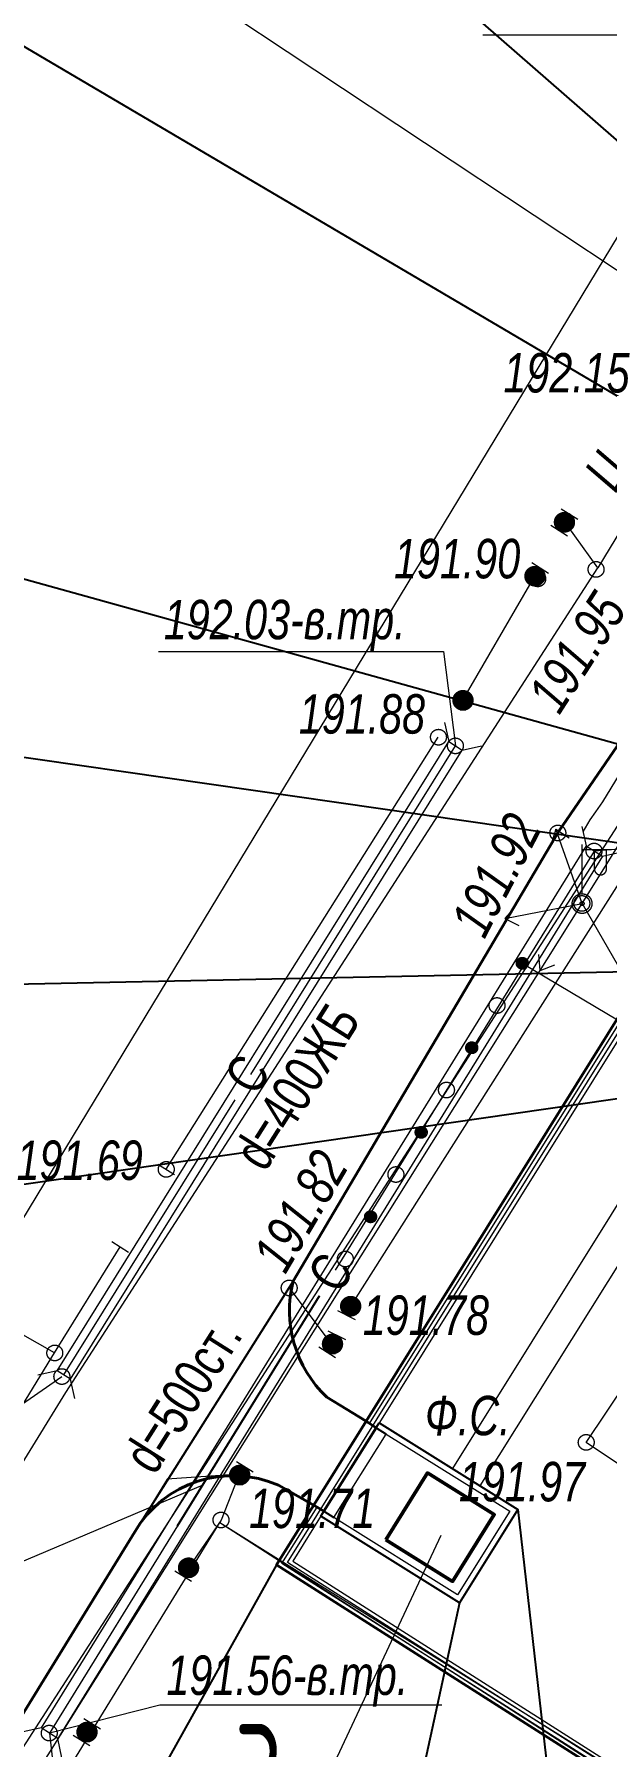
# Model space of a CAD drawing. Header units: millimetres. Extents: x -38151500 to -27467627, y -20617104 to -20349562.
# Drawn here: x -36502949 to -36488416, y -20505597 to -20462126 of the extents above; entities that cross this region are included whole.
import ezdxf
from ezdxf.xclip import XClip

# ---------------------------------------------------------------- set-up
doc = ezdxf.new("R2010")
doc.units = ezdxf.units.MM
doc.header["$MEASUREMENT"] = 0
doc.header["$XCLIPFRAME"] = 0
doc.layers.add('!!! ПОДОСНОВА', color=7, linetype='Continuous')
for name, color, linetype, lineweight in [('Новый_0-Жирная_Ном._пера__7', 7, 'Continuous', 25), ('Новый_0-Тонкая_Ном._пера__7', 7, 'Continuous', 25), ('Новый_0_Ном._пера__7', 7, 'Continuous', 25), ('Новый_ГП_БК_15.30_Ном._пера__206', 206, 'Continuous', 25), ('Новый_ГП_Верт_отметки_Ном._пера__7', 7, 'Continuous', 25), ('Новый_ГП_Граница участка_Ном._пера__1', 1, 'Continuous', 40), ('Новый_ГП_Здание сооружение_Ном._пера__22', 22, 'Continuous', 50), ('Новый_ГП_Ограждение_Ном._пера__152', 152, 'Continuous', 18), ('Новый_ГП_Текст_Ном._пера__250', 7, 'Continuous', 20), ('Чертеж_1_Новофедоровское_снт 28_07$0$tp_Дороги_Ном._пера__253', 252, 'Continuous', 18), ('Чертеж_1_Новофедоровское_снт 28_07$0$tp_отметки_новые_Ном._пера__253', 252, 'Continuous', 18), ('Чертеж_1_Новофедоровское_снт 28_07$0$tp_растительность_Ном._пера__253', 252, 'Continuous', 18), ('Чертеж_1_Новофедоровское_снт 28_07$0$tp_трубы под дорогой_Ном._пера__253', 252, 'Continuous', 18), ('Чертеж_1_Новофедоровское_снт 28_07$0$U_ТЕКСТ_БЕЛЫЙ_Ном._пера__253', 252, 'Continuous', 18), ('Чертеж_1_Новый_ГП_Топография_Ном._пера__253', 252, 'Continuous', 18), ('Чертеж_1_Новый_Новофедоровское_снт 28_07$0$tp_Дороги_Ном._пера__253', 252, 'Continuous', 18), ('Чертеж_1_Новый_Новофедоровское_снт 28_07$0$tp_Здания_Ном._пера__253', 252, 'Continuous', 18), ('Чертеж_1_Новый_Новофедоровское_снт 28_07$0$tp_канавы_Ном._пера__253', 252, 'Continuous', 18), ('Чертеж_1_Новый_Новофедоровское_снт 28_07$0$tp_Контур растит_Ном._пера__253', 252, 'Continuous', 18), ('Чертеж_1_Новый_Новофедоровское_снт 28_07$0$tp_ЛЭП нн_Ном._пера__253', 252, 'Continuous', 18), ('Чертеж_1_Новый_Новофедоровское_снт 28_07$0$tp_ЛЭП нн_Ном._пера__7', 7, 'Continuous', 18), ('Чертеж_1_Новый_Новофедоровское_снт 28_07$0$tp_Ограждения ДЕР_Ном._пера__253', 252, 'Continuous', 18), ('Чертеж_1_Новый_Новофедоровское_снт 28_07$0$tp_Ограждения мет_Ном._пера__253', 252, 'Continuous', 18), ('Чертеж_1_Новый_Новофедоровское_снт 28_07$0$tp_Ограждения рабица_Ном._пера__253', 252, 'Continuous', 18), ('Чертеж_1_Новый_Новофедоровское_снт 28_07$0$tp_Ограждения_Ном._пера__253', 252, 'Continuous', 18), ('Чертеж_1_Новый_Новофедоровское_снт 28_07$0$tp_Ограждения_Ном._пера__7', 7, 'Continuous', 18), ('Чертеж_1_Новый_Новофедоровское_снт 28_07$0$tp_отметки_новые_Ном._пера__253', 252, 'Continuous', 18), ('Чертеж_1_Новый_Новофедоровское_снт 28_07$0$tp_отметки_новые_Ном._пера__7', 7, 'Continuous', 18), ('Чертеж_1_Новый_Новофедоровское_снт 28_07$0$tp_растительность полоса кустов_Ном._пера__253', 252, 'Continuous', 18), ('Чертеж_1_Новый_Новофедоровское_снт 28_07$0$tp_трубы под дорогой_Ном._пера__253', 252, 'Continuous', 18), ('Чертеж_1_Новый_Новофедоровское_снт 28_07$0$U_Водосток_Ном._пера__253', 252, 'Continuous', 18), ('Чертеж_1_Новый_Новофедоровское_снт 28_07$0$U_Газопровод_Ном._пера__253', 252, 'Continuous', 18)]:
    doc.layers.add(name, color=color, linetype=linetype, lineweight=lineweight)
doc.layers.add('Новый_ГП_Дороги_проезды_Ном._пера__251', color=7, linetype='Continuous', lineweight=40, true_color=0x656565)
doc.layers.add('Новый_ГП_Тротуар_Дорожки_Ном._пера__24', color=7, linetype='Continuous', lineweight=20, true_color=0x4f1400)
doc.styles.add('РЎР“Р•РќР•Р\xa0РР\xa0_РЎРўРР›Р¬_1', font='arial.ttf', dxfattribs={"width": 0.75})
doc.styles.add('РЎР“Р•РќР•Р\xa0РР\xa0_РЎРўРР›Р¬_3', font='arial.ttf', dxfattribs={"width": 0.749999})
doc.styles.add('РЎР“Р•РќР•Р\xa0РР\xa0_РЎРўРР›Р¬_6', font='', dxfattribs={"width": 0.8})
doc.styles.get('РЎР“Р•РќР•Р\xa0РР\xa0_РЎРўРР›Р¬_6').set_extended_font_data('GOST_type_A')

# ---------------------------------------------------------------- blocks, each defined once
blk = doc.blocks.new('Чертеж_2_1', base_point=(1613432, 0))
at = {"layer": 'Чертеж_1_Новый_ГП_Топография_Ном._пера__253', "color": 252, "lineweight": 18, "flags": 128}
for points in [[(-36508768, -20517064), (-36508728, -20517000), (-36498241, -20499900), (-36472071, -20516708), (-36460510, -20500671), (-36450594, -20487867), (-36452348, -20480650), (-36454353, -20473503), (-36459846, -20475465), (-36462701, -20474628), (-36476972, -20465849), (-36467023, -20449640), (-36474632, -20444942), (-36515663, -20512686)], [(-36477798, -20466500), (-36458398, -20478480), (-36455928, -20474480), (-36451488, -20486530), (-36461218, -20500140), (-36460358, -20500700), (-36471718, -20516190), (-36472048, -20516730), (-36472318, -20516560), (-36496798, -20500980), (-36486118, -20483870), (-36487828, -20482750)]]:
    blk.add_lwpolyline(points, close=True, dxfattribs=at)
at = {"layer": 'Чертеж_1_Новый_Новофедоровское_снт 28_07$0$tp_Дороги_Ном._пера__253', "color": 252, "lineweight": 18, "flags": 128}
for points in [[(-36479398, -20468926), (-36480266, -20469057), (-36480895, -20469610), (-36489659, -20482398), (-36496476, -20493946), (-36495544, -20495191)], [(-36486240, -20471714), (-36488647, -20475671)], [(-36514777, -20517359), (-36514009, -20515878), (-36502150, -20496600), (-36488647, -20475671), (-36489419, -20474585)], [(-36497983, -20498698), (-36499576, -20498807), (-36510249, -20516154), (-36512014, -20518777)]]:
    blk.add_lwpolyline(points, dxfattribs=at)
at = {"layer": 'Чертеж_1_Новый_Новофедоровское_снт 28_07$0$tp_Здания_Ном._пера__253', "color": 252, "lineweight": 18, "flags": 128}
blk.add_lwpolyline([(-36484025, -20501169), (-36488942, -20497871), (-36484694, -20491538), (-36479777, -20494836)], close=True, dxfattribs=at)
at = {"layer": 'Чертеж_1_Новый_Новофедоровское_снт 28_07$0$tp_канавы_Ном._пера__253', "color": 252, "lineweight": 18, "flags": 128}
for points in [[(-36482044, -20472118), (-36482347, -20472372), (-36482417, -20472451), (-36482471, -20472544), (-36482573, -20472736), (-36483844, -20474608), (-36485124, -20476475), (-36486402, -20478344), (-36487666, -20480224), (-36488101, -20480913), (-36488522, -20481614), (-36488706, -20481864), (-36488848, -20482070), (-36489024, -20482368)], [(-36502564, -20505250), (-36502491, -20505865), (-36502496, -20505955), (-36502527, -20506037), (-36502580, -20506115), (-36502645, -20506190), (-36502792, -20506336), (-36502860, -20506412), (-36502915, -20506491), (-36503329, -20507228), (-36504006, -20508392), (-36504703, -20509548), (-36506129, -20511843), (-36507555, -20514136), (-36508252, -20515288), (-36508929, -20516447), (-36508942, -20516484), (-36508944, -20516524), (-36508920, -20516603), (-36508864, -20516683), (-36508791, -20516741), (-36506930, -20517727)]]:
    blk.add_lwpolyline(points, dxfattribs=at)
at = {"layer": 'Чертеж_1_Новый_Новофедоровское_снт 28_07$0$tp_Контур растит_Ном._пера__253', "color": 252, "lineweight": 18, "flags": 128}
blk.add_lwpolyline([(-36490560, -20485708), (-36484429, -20489355), (-36483211, -20490273), (-36483213, -20491197), (-36483626, -20492255)], dxfattribs=at)
at = {"layer": 'Чертеж_1_Новый_Новофедоровское_снт 28_07$0$tp_ЛЭП нн_Ном._пера__253', "color": 252, "lineweight": 18, "flags": 128}
for points in [[(-36510768, -20518699), (-36509656, -20517036), (-36489043, -20484194), (-36464006, -20444066), (-36462797, -20442473)], [(-36491007, -20484571), (-36489043, -20484194), (-36489705, -20482307)], [(-36489705, -20482307), (-36489827, -20482688)], [(-36489705, -20482307), (-36489372, -20482528)], [(-36489043, -20484194), (-36484754, -20491627)], [(-36491007, -20484571), (-36490739, -20484274)], [(-36491007, -20484571), (-36490648, -20484748)], [(-36490106, -20485888), (-36490141, -20485490)], [(-36490106, -20485888), (-36489732, -20485746)]]:
    blk.add_lwpolyline(points, dxfattribs=at)
at = {"layer": 'Чертеж_1_Новый_Новофедоровское_снт 28_07$0$tp_ЛЭП нн_Ном._пера__7', "color": 7, "lineweight": 18}
for p, q in [((-36489043, -20483944), (-36489043, -20482694)), ((-36489043, -20482819), (-36488293, -20482819)), ((-36488731, -20483310), (-36488731, -20482819)), ((-36488421, -20483310), (-36488421, -20482819))]:
    blk.add_line(p, q, dxfattribs=at)
for radius in [250, 50]:
    blk.add_circle((-36489043, -20484194), radius, dxfattribs=at)
blk.add_arc((-36488576, -20483310), 155, 180, 0, dxfattribs=at)
at = {"layer": 'Чертеж_1_Новый_Новофедоровское_снт 28_07$0$tp_Ограждения ДЕР_Ном._пера__253', "color": 252, "lineweight": 18, "flags": 128}
for points in [[(-36492066, -20479032), (-36490365, -20476099)], [(-36499601, -20490939), (-36492693, -20479973)], [(-36511329, -20510128), (-36502433, -20495599), (-36500765, -20492908)], [(-36497776, -20498742), (-36498203, -20499845), (-36499033, -20501054)]]:
    blk.add_lwpolyline(points, dxfattribs=at)
at = {"layer": 'Чертеж_1_Новый_Новофедоровское_снт 28_07$0$tp_Ограждения мет_Ном._пера__253', "color": 252, "lineweight": 18, "flags": 128}
blk.add_lwpolyline([(-36502433, -20495599), (-36504720, -20494306)], dxfattribs=at)
at = {"layer": 'Чертеж_1_Новый_Новофедоровское_снт 28_07$0$tp_Ограждения рабица_Ном._пера__253', "color": 252, "lineweight": 18, "flags": 128}
for points in [[(-36481452, -20473175), (-36494783, -20494203)], [(-36498241, -20499900), (-36488578, -20505945), (-36483510, -20509117), (-36480370, -20511753), (-36479365, -20511091)]]:
    blk.add_lwpolyline(points, dxfattribs=at)
at = {"layer": 'Чертеж_1_Новый_Новофедоровское_снт 28_07$0$tp_Ограждения_Ном._пера__253', "color": 252, "lineweight": 18, "flags": 128}
for points in [[(-36489570, -20474169), (-36489147, -20474435)], [(-36489839, -20474589), (-36489416, -20474855)], [(-36490319, -20475538), (-36489896, -20475804)], [(-36499812, -20490806), (-36499389, -20491072)], [(-36500976, -20492775), (-36500553, -20493041)], [(-36495253, -20494523), (-36494806, -20494747)], [(-36495493, -20495037), (-36495046, -20495261)], [(-36495727, -20495448), (-36495304, -20495714)], [(-36497814, -20498355), (-36497391, -20498621)], [(-36499382, -20501129), (-36498958, -20501395)], [(-36501690, -20504879), (-36501267, -20505145)], [(-36501959, -20505299), (-36501536, -20505565)]]:
    blk.add_lwpolyline(points, dxfattribs=at)
at = {"layer": 'Чертеж_1_Новый_Новофедоровское_снт 28_07$0$tp_Ограждения_Ном._пера__7', "color": 7, "lineweight": 18}
for p, q in [((-36489739, -20474512), (-36489240, -20474512)), ((-36489738, -20474542), (-36489243, -20474542)), ((-36489737, -20474482), (-36489243, -20474482)), ((-36489733, -20474572), (-36489247, -20474572)), ((-36489732, -20474452), (-36489249, -20474452)), ((-36489723, -20474602), (-36489256, -20474602)), ((-36489721, -20474422), (-36489258, -20474422)), ((-36489709, -20474632), (-36489271, -20474632)), ((-36489707, -20474392), (-36489272, -20474392)), ((-36489691, -20474662), (-36489290, -20474662)), ((-36489688, -20474362), (-36489293, -20474362)), ((-36489661, -20474332), (-36489320, -20474332)), ((-36489622, -20474302), (-36489359, -20474302)), ((-36489551, -20474272), (-36489431, -20474272)), ((-36489665, -20474692), (-36489316, -20474692)), ((-36489628, -20474722), (-36489353, -20474722)), ((-36489564, -20474752), (-36489414, -20474752)), ((-36490488, -20475881), (-36489989, -20475881)), ((-36490487, -20475911), (-36489992, -20475911)), ((-36490486, -20475851), (-36489992, -20475851)), ((-36490482, -20475941), (-36489996, -20475941)), ((-36490481, -20475821), (-36489998, -20475821)), ((-36490472, -20475971), (-36490005, -20475971)), ((-36490470, -20475791), (-36490007, -20475791)), ((-36490456, -20475761), (-36490021, -20475761)), ((-36490437, -20475731), (-36490042, -20475731)), ((-36490410, -20475701), (-36490069, -20475701)), ((-36490371, -20475671), (-36490108, -20475671)), ((-36490300, -20475641), (-36490180, -20475641)), ((-36490458, -20476001), (-36490020, -20476001)), ((-36490440, -20476031), (-36490039, -20476031)), ((-36490414, -20476061), (-36490065, -20476061)), ((-36490377, -20476091), (-36490102, -20476091)), ((-36490313, -20476121), (-36490163, -20476121)), ((-36492313, -20479002), (-36491819, -20479002)), ((-36492308, -20478972), (-36491825, -20478972)), ((-36492297, -20478942), (-36491834, -20478942)), ((-36492283, -20478912), (-36491848, -20478912)), ((-36492264, -20478882), (-36491869, -20478882)), ((-36492237, -20478852), (-36491896, -20478852)), ((-36492198, -20478822), (-36491935, -20478822)), ((-36492127, -20478792), (-36492007, -20478792)), ((-36492315, -20479032), (-36491816, -20479032)), ((-36492314, -20479062), (-36491819, -20479062)), ((-36492309, -20479092), (-36491823, -20479092)), ((-36492299, -20479122), (-36491832, -20479122)), ((-36492285, -20479152), (-36491847, -20479152)), ((-36492267, -20479182), (-36491866, -20479182)), ((-36492241, -20479212), (-36491892, -20479212)), ((-36492204, -20479242), (-36491929, -20479242)), ((-36492140, -20479272), (-36491990, -20479272)), ((-36495088, -20494232), (-36494747, -20494232)), ((-36495049, -20494202), (-36494786, -20494202)), ((-36494978, -20494172), (-36494858, -20494172)), ((-36495166, -20494412), (-36494667, -20494412)), ((-36495165, -20494442), (-36494670, -20494442)), ((-36495164, -20494382), (-36494670, -20494382)), ((-36495160, -20494472), (-36494674, -20494472)), ((-36495159, -20494352), (-36494676, -20494352)), ((-36495150, -20494502), (-36494683, -20494502)), ((-36495148, -20494322), (-36494685, -20494322)), ((-36495136, -20494532), (-36494698, -20494532)), ((-36495134, -20494292), (-36494699, -20494292)), ((-36495118, -20494562), (-36494717, -20494562)), ((-36495115, -20494262), (-36494720, -20494262)), ((-36495092, -20494592), (-36494743, -20494592)), ((-36495055, -20494622), (-36494780, -20494622)), ((-36494991, -20494652), (-36494841, -20494652)), ((-36495627, -20495371), (-36495128, -20495371)), ((-36495626, -20495401), (-36495131, -20495401)), ((-36495625, -20495341), (-36495131, -20495341)), ((-36495621, -20495431), (-36495135, -20495431)), ((-36495620, -20495311), (-36495137, -20495311)), ((-36495611, -20495461), (-36495144, -20495461)), ((-36495609, -20495281), (-36495146, -20495281)), ((-36495597, -20495491), (-36495159, -20495491)), ((-36495595, -20495251), (-36495160, -20495251)), ((-36495579, -20495521), (-36495178, -20495521)), ((-36495576, -20495221), (-36495181, -20495221)), ((-36495549, -20495191), (-36495208, -20495191)), ((-36495510, -20495161), (-36495247, -20495161)), ((-36495439, -20495131), (-36495319, -20495131)), ((-36495553, -20495551), (-36495204, -20495551)), ((-36495516, -20495581), (-36495241, -20495581)), ((-36495452, -20495611), (-36495302, -20495611)), ((-36497951, -20498578), (-36497516, -20498578)), ((-36497932, -20498548), (-36497537, -20498548)), ((-36497905, -20498518), (-36497564, -20498518)), ((-36497866, -20498488), (-36497603, -20498488)), ((-36497795, -20498458), (-36497675, -20498458)), ((-36497983, -20498698), (-36497484, -20498698)), ((-36497982, -20498728), (-36497487, -20498728)), ((-36497981, -20498668), (-36497487, -20498668)), ((-36497977, -20498758), (-36497491, -20498758)), ((-36497976, -20498638), (-36497493, -20498638)), ((-36497967, -20498788), (-36497500, -20498788)), ((-36497965, -20498608), (-36497502, -20498608)), ((-36497953, -20498818), (-36497515, -20498818)), ((-36497935, -20498848), (-36497534, -20498848)), ((-36497909, -20498878), (-36497560, -20498878)), ((-36497872, -20498908), (-36497597, -20498908)), ((-36497808, -20498938), (-36497658, -20498938)), ((-36499281, -20501052), (-36498782, -20501052)), ((-36499280, -20501082), (-36498785, -20501082)), ((-36499279, -20501022), (-36498785, -20501022)), ((-36499275, -20501112), (-36498789, -20501112)), ((-36499274, -20500992), (-36498791, -20500992)), ((-36499265, -20501142), (-36498798, -20501142)), ((-36499263, -20500962), (-36498800, -20500962)), ((-36499251, -20501172), (-36498813, -20501172)), ((-36499249, -20500932), (-36498814, -20500932)), ((-36499230, -20500902), (-36498835, -20500902)), ((-36499203, -20500872), (-36498862, -20500872)), ((-36499164, -20500842), (-36498901, -20500842)), ((-36499093, -20500812), (-36498973, -20500812)), ((-36499233, -20501202), (-36498832, -20501202)), ((-36499207, -20501232), (-36498858, -20501232)), ((-36499170, -20501262), (-36498895, -20501262)), ((-36499106, -20501292), (-36498956, -20501292)), ((-36501827, -20505102), (-36501392, -20505102)), ((-36501808, -20505072), (-36501413, -20505072)), ((-36501781, -20505042), (-36501440, -20505042)), ((-36501742, -20505012), (-36501479, -20505012)), ((-36501671, -20504982), (-36501551, -20504982)), ((-36501859, -20505222), (-36501360, -20505222)), ((-36501858, -20505252), (-36501363, -20505252)), ((-36501857, -20505192), (-36501363, -20505192)), ((-36501853, -20505282), (-36501367, -20505282)), ((-36501852, -20505162), (-36501369, -20505162)), ((-36501843, -20505312), (-36501376, -20505312)), ((-36501841, -20505132), (-36501378, -20505132)), ((-36501829, -20505342), (-36501391, -20505342)), ((-36501811, -20505372), (-36501410, -20505372)), ((-36501785, -20505402), (-36501436, -20505402)), ((-36501748, -20505432), (-36501473, -20505432)), ((-36501684, -20505462), (-36501534, -20505462))]:
    blk.add_line(p, q, dxfattribs=at)
for centre in [(-36489490, -20474514), (-36490239, -20475883), (-36492066, -20479034), (-36494917, -20494414), (-36495378, -20495373), (-36497734, -20498700), (-36499032, -20501054), (-36501610, -20505224)]:
    blk.add_circle(centre, 250, dxfattribs=at)
at = {"layer": 'Чертеж_1_Новый_Новофедоровское_снт 28_07$0$tp_отметки_новые_Ном._пера__253', "color": 252, "lineweight": 18, "flags": 128}
for points in [[(-36491563, -20462142), (-36484322, -20462142), (-36483346, -20465827)], [(-36499799, -20477792), (-36492558, -20477792), (-36492258, -20480190)], [(-36476641, -20482458), (-36483801, -20482458), (-36488731, -20482860)], [(-36512413, -20498221), (-36505171, -20498221), (-36502248, -20496200)], [(-36492602, -20504540), (-36499761, -20504540), (-36502563, -20505254)]]:
    blk.add_lwpolyline(points, dxfattribs=at)
at = {"layer": 'Чертеж_1_Новый_Новофедоровское_снт 28_07$0$tp_отметки_новые_Ном._пера__7', "color": 7, "lineweight": 18}
for centre in [(-36488688, -20475710), (-36490168, -20475950), (-36492688, -20479970), (-36492258, -20480190), (-36489658, -20482400), (-36488738, -20482860), (-36489048, -20484190), (-36499598, -20490940), (-36496478, -20493950), (-36494918, -20494410), (-36502428, -20495600), (-36502248, -20496200), (-36488938, -20497870), (-36498208, -20499840), (-36502568, -20505250)]:
    blk.add_circle(centre, 200, dxfattribs=at)
at = {"layer": 'Чертеж_1_Новый_Новофедоровское_снт 28_07$0$tp_растительность полоса кустов_Ном._пера__253', "color": 252, "lineweight": 18, "flags": 128}
for points in [[(-36490637, -20485580), (-36490709, -20485701)], [(-36490591, -20485562), (-36490704, -20485750)], [(-36490554, -20485558), (-36490689, -20485783)], [(-36490522, -20485563), (-36490670, -20485810)], [(-36490494, -20485574), (-36490647, -20485830)], [(-36490468, -20485590), (-36490621, -20485845)], [(-36490446, -20485611), (-36490592, -20485854)], [(-36490427, -20485639), (-36490559, -20485858)], [(-36490414, -20485674), (-36490520, -20485852)], [(-36490411, -20485729), (-36490471, -20485829)], [(-36491875, -20487707), (-36491987, -20487895)], [(-36491838, -20487703), (-36491973, -20487929)], [(-36491806, -20487709), (-36491954, -20487955)], [(-36491777, -20487719), (-36491930, -20487975)], [(-36491921, -20487725), (-36491993, -20487846)], [(-36491752, -20487735), (-36491904, -20487990)], [(-36491729, -20487756), (-36491875, -20488000)], [(-36491711, -20487784), (-36491842, -20488003)], [(-36491697, -20487819), (-36491804, -20487998)], [(-36491695, -20487874), (-36491755, -20487974)], [(-36493204, -20489870), (-36493277, -20489991)], [(-36493158, -20489852), (-36493271, -20490040)], [(-36493121, -20489849), (-36493256, -20490074)], [(-36493090, -20489854), (-36493237, -20490101)], [(-36493061, -20489865), (-36493214, -20490120)], [(-36493035, -20489880), (-36493188, -20490135)], [(-36493013, -20489901), (-36493159, -20490145)], [(-36492995, -20489929), (-36493126, -20490148)], [(-36492981, -20489965), (-36493088, -20490143)], [(-36492979, -20490019), (-36493039, -20490120)], [(-36494488, -20492016), (-36494560, -20492137)], [(-36494442, -20491998), (-36494555, -20492185)], [(-36494405, -20491994), (-36494540, -20492219)], [(-36494373, -20491999), (-36494521, -20492246)], [(-36494345, -20492010), (-36494498, -20492266)], [(-36494319, -20492026), (-36494472, -20492281)], [(-36494297, -20492047), (-36494443, -20492290)], [(-36494278, -20492074), (-36494410, -20492294)], [(-36494265, -20492110), (-36494371, -20492288)], [(-36494262, -20492165), (-36494322, -20492265)]]:
    blk.add_lwpolyline(points, dxfattribs=at)
at = {"layer": 'Чертеж_1_Новый_Новофедоровское_снт 28_07$0$tp_растительность полоса кустов_Ном._пера__253', "color": 252, "lineweight": 18}
for centre, radius in [((-36490560, -20485708), 150), ((-36491202, -20486781), 200), ((-36491844, -20487853), 150), ((-36492485, -20488926), 200), ((-36493127, -20489999), 150), ((-36493769, -20491071), 200), ((-36494411, -20492144), 150), ((-36495053, -20493216), 200)]:
    blk.add_circle(centre, radius, dxfattribs=at)
at = {"layer": 'Чертеж_1_Новый_Новофедоровское_снт 28_07$0$tp_трубы под дорогой_Ном._пера__253', "color": 252, "lineweight": 18, "flags": 128}
for points in [[(-36492537, -20479595), (-36492428, -20480083), (-36492088, -20480295), (-36491600, -20480185)], [(-36502371, -20496053), (-36492428, -20480083)], [(-36502031, -20496265), (-36492088, -20480295)], [(-36489053, -20482238), (-36488943, -20482726), (-36488521, -20482993), (-36488033, -20482884)], [(-36488943, -20482726), (-36502777, -20505119)], [(-36488521, -20482993), (-36502354, -20505386)], [(-36501922, -20496753), (-36502031, -20496265), (-36502371, -20496053), (-36502859, -20496163)], [(-36502245, -20505874), (-36502354, -20505386), (-36502777, -20505119), (-36503264, -20505228)]]:
    blk.add_lwpolyline(points, dxfattribs=at)
at = {"layer": 'Чертеж_1_Новый_Новофедоровское_снт 28_07$0$U_Водосток_Ном._пера__253', "color": 252, "lineweight": 18, "flags": 128}
for points in [[(-36497451, -20488530), (-36492258, -20480189)], [(-36488734, -20482862), (-36495307, -20493502)], [(-36502201, -20496159), (-36497851, -20489173)], [(-36495709, -20494153), (-36502564, -20505250)]]:
    blk.add_lwpolyline(points, dxfattribs=at)
at = {"layer": 'Чертеж_1_Новый_Новофедоровское_снт 28_07$0$U_Газопровод_Ном._пера__253', "color": 252, "lineweight": 18, "flags": 128}
blk.add_lwpolyline([(-36510086, -20516227), (-36487638, -20481445), (-36467087, -20449601), (-36458970, -20437023), (-36459251, -20437169), (-36456921, -20435962), (-36451690, -20437583)], dxfattribs=at)
at = {"layer": 'Чертеж_1_Новофедоровское_снт 28_07$0$tp_Дороги_Ном._пера__253', "color": 252, "lineweight": 18, "insert": (-36487951, -20473956), "char_height": 1000, "attachment_point": 7, "rotation": 57.3407, "style": 'РЎР“Р•РќР•Р\xa0РР\xa0_РЎРўРР›Р¬_1'}
blk.add_mtext('\\A1;{\\pql;\\fArial|b0|i1|c204|p0;\\W0.750000;Ц}', dxfattribs=at)
at = {"layer": 'Чертеж_1_Новофедоровское_снт 28_07$0$tp_отметки_новые_Ном._пера__253', "color": 252, "lineweight": 18, "char_height": 1000, "attachment_point": 7, "style": 'РЎР“Р•РќР•Р\xa0РР\xa0_РЎРўРР›Р¬_1'}
for s, insert in [('\\A1;{\\pql;\\fArial|b0|i1|c204|p0;\\W0.750000;192.15}', (-36491040, -20471234)), ('\\A1;{\\pql;\\fArial|b0|i1|c204|p0;\\W0.750000;191.90}', (-36493817, -20475951)), ('\\A1;{\\pql;\\fArial|b0|i1|c204|p0;\\W0.750000;192.03-в.тр.}', (-36499660, -20477785)), ('\\A1;{\\pql;\\fArial|b0|i1|c204|p0;\\W0.750000;191.88}', (-36496233, -20479893)), ('\\A1;{\\pql;\\fArial|b0|i1|c204|p0;\\W0.750000;191.69}', (-36503398, -20491223)), ('\\A1;{\\pql;\\fArial|b0|i1|c204|p0;\\W0.750000;191.78}', (-36494609, -20495155)), ('\\A1;{\\pql;\\fArial|b0|i1|c204|p0;\\W0.750000;191.97}', (-36492170, -20499381)), ('\\A1;{\\pql;\\fArial|b0|i1|c204|p0;\\W0.750000;191.71}', (-36497497, -20500059)), ('\\A1;{\\pql;\\fArial|b0|i1|c204|p0;\\W0.750000;191.56-в.тр.}', (-36499593, -20504582))]:
    blk.add_mtext(s, dxfattribs=dict(at, insert=insert))
for s, insert, rotation in [('\\A1;{\\pql;\\fArial|b0|i1|c204|p0;\\W0.750000;191.95}', (-36489610, -20479435), 57.1691), ('\\A1;{\\pql;\\fArial|b0|i1|c204|p0;\\W0.750000;191.92}', (-36491509, -20485123), 62.5765), ('\\A1;{\\pql;\\fArial|b0|i1|c204|p0;\\W0.750000;191.82}', (-36496564, -20493633), 59.4459)]:
    blk.add_mtext(s, dxfattribs=dict(at, insert=insert, rotation=rotation))
at = {"layer": 'Чертеж_1_Новофедоровское_снт 28_07$0$tp_растительность_Ном._пера__253', "color": 252, "lineweight": 18, "insert": (-36493030, -20497704), "char_height": 1000, "attachment_point": 7, "style": 'РЎР“Р•РќР•Р\xa0РР\xa0_РЎРўРР›Р¬_1'}
blk.add_mtext('\\A1;{\\pql;\\fArial|b0|i1|c204|p0;\\W0.750000;Ф.С.}', dxfattribs=at)
at = {"layer": 'Чертеж_1_Новофедоровское_снт 28_07$0$tp_трубы под дорогой_Ном._пера__253', "color": 252, "lineweight": 18, "char_height": 1000, "attachment_point": 7, "rotation": 57.6886, "style": 'РЎР“Р•РќР•Р\xa0РР\xa0_РЎРўРР›Р¬_3'}
for s, insert in [('\\A1;{\\pql;\\fArial|b0|i0|c204|p0;\\W0.749999;d=400ЖБ}', (-36497082, -20491043)), ('\\A1;{\\pql;\\fArial|b0|i0|c204|p0;\\W0.749999;d=500ст.}', (-36499883, -20498741))]:
    blk.add_mtext(s, dxfattribs=dict(at, insert=insert))
at = {"layer": 'Чертеж_1_Новофедоровское_снт 28_07$0$U_ТЕКСТ_БЕЛЫЙ_Ном._пера__253', "color": 252, "lineweight": 18, "char_height": 1000, "attachment_point": 7, "rotation": 57.6886, "style": 'РЎР“Р•РќР•Р\xa0РР\xa0_РЎРўРР›Р¬_3'}
for insert in [(-36497312, -20489119), (-36495200, -20494149)]:
    blk.add_mtext('\\A1;{\\pql;\\fArial|b0|i0|c204|p0;\\W0.749999;С}', dxfattribs=dict(at, insert=insert))

msp = doc.modelspace()

# ---------------------------------------------------------------- linework, layer by layer
at = {"layer": 'Новый_0-Жирная_Ном._пера__7', "color": 7, "lineweight": 25}
msp.add_line((-36499314.54, -20499989.97), (-36495708.83, -20494153.05), dxfattribs=at)
at = {"layer": 'Новый_0-Тонкая_Ном._пера__7', "color": 7, "lineweight": 25}
msp.add_lwpolyline([(-36496376.39, -20493777.47), (-36500396.09, -20500138.85, -0.38024235), (-36496749.8, -20498959.93), (-36495595.52, -20499620.31), (-36494270.71, -20497500.4), (-36495521.31, -20496721.8, -0.27176199)], format="xyb", close=True, dxfattribs=at)
at = {"layer": 'Новый_0_Ном._пера__7', "color": 7, "lineweight": 25}
for p, q in [((-36494270.71, -20497500.4), (-36494017.39, -20497658.62)), ((-36495595.52, -20499620.31), (-36495341.2, -20499779.16))]:
    msp.add_line(p, q, dxfattribs=at)
at = {"layer": 'Новый_ГП_БК_15.30_Ном._пера__206', "color": 206, "lineweight": 25}
msp.add_lwpolyline([(-36494192.36, -20497372.38), (-36490673.9, -20499571.28), (-36492157.48, -20501945.51), (-36495674.9, -20499747.5)], close=True, dxfattribs=at)
at = {"layer": 'Новый_ГП_Верт_отметки_Ном._пера__7', "color": 7, "lineweight": 25}
for p, q in [((-36481563.48, -20470585.6), (-36514051.83, -20442181.17)), ((-36482734.1, -20474497.38), (-36513065.92, -20456642.69)), ((-36479994.63, -20482413.06), (-36514799.78, -20472742.04)), ((-36487691.65, -20482719.68), (-36514343.64, -20478883.58)), ((-36482114.31, -20485805.26), (-36514074.37, -20486459.81)), ((-36486404.25, -20488896.22), (-36513806.67, -20492859.09)), ((-36490673.9, -20499571.28), (-36488743.65, -20516617.47)), ((-36496797.87, -20500980), (-36509565.59, -20523800.29)), ((-36492157.63, -20501945.41), (-36496879.15, -20523759.28))]:
    msp.add_line(p, q, dxfattribs=at)
at = {"layer": 'Новый_ГП_Граница участка_Ном._пера__1', "color": 1, "lineweight": 40}
msp.add_lwpolyline([(-36477797.87, -20466500), (-36458397.87, -20478480), (-36455927.87, -20474480), (-36451487.87, -20486530), (-36461217.87, -20500140), (-36460357.87, -20500700), (-36471717.87, -20516190), (-36472047.87, -20516730), (-36472317.87, -20516560), (-36496797.87, -20500980), (-36486117.87, -20483870), (-36487827.87, -20482750)], close=True, dxfattribs=at)
at = {"layer": 'Новый_ГП_Дороги_проезды_Ном._пера__251', "color": 251, "lineweight": 40, "true_color": 0x656565}
msp.add_lwpolyline([(-36482915.35, -20474791.02), (-36483017.86, -20474726.36, 0.37219081), (-36484507.31, -20474881.1), (-36489630.41, -20482356.47), (-36496376.43, -20493777.64, 0.27174644), (-36495521.31, -20496721.8), (-36494523.31, -20497336.01), (-36494271.83, -20497499.7), (-36495595.52, -20499620.31), (-36495765.13, -20499514.33), (-36496749.8, -20498959.93, 0.38024235), (-36500396.09, -20500138.85), (-36510235.44, -20516132.17)], format="xyb", dxfattribs=at)
at = {"layer": 'Новый_ГП_Здание сооружение_Ном._пера__22', "color": 22, "lineweight": 50}
msp.add_lwpolyline([(-36494027.07, -20500342.77), (-36492968.32, -20498645.99), (-36491271.75, -20499704.48), (-36492330.14, -20501401.25)], close=True, dxfattribs=at)
at = {"layer": 'Новый_ГП_Ограждение_Ном._пера__152', "color": 152, "lineweight": 18}
for points in [[(-36495595.52, -20499620.31), (-36496385.92, -20500886.58), (-36472145.35, -20516314.19), (-36471967.27, -20516022.78), (-36460787.35, -20500778.34), (-36461644.15, -20500220.42), (-36451824.28, -20486484.71), (-36455996.34, -20475161.87), (-36458300.24, -20478892.88), (-36477700.19, -20466912.91), (-36480034.38, -20470694.63), (-36480203.59, -20470587.99), (-36477765.31, -20466637.64), (-36458365.33, -20478617.63), (-36455950.7, -20474707.29), (-36451600.01, -20486514.9), (-36461359.97, -20500166.81), (-36460501.03, -20500726.11), (-36471801, -20516134.26), (-36472080.91, -20516592.28), (-36496660.55, -20500948.86), (-36495765.13, -20499514.33), (-36495595.65, -20499620.23)], [(-36494271.78, -20497499.61), (-36494441.44, -20497393.7), (-36485981.24, -20483839.95), (-36487691.65, -20482719.68), (-36485074.95, -20478480.27), (-36484905.3, -20478586.19), (-36487419.19, -20482659.05), (-36485707.96, -20483779.86), (-36494271.83, -20497499.7)]]:
    msp.add_lwpolyline(points, dxfattribs=at)
msp.add_lwpolyline([(-36477732.75, -20466775.27), (-36458332.79, -20478755.25), (-36455973.52, -20474934.58), (-36451712.14, -20486499.81), (-36461502.06, -20500193.61), (-36460644.19, -20500752.22), (-36471884.14, -20516078.52), (-36472113.13, -20516453.24), (-36496523.23, -20500917.72), (-36485844.6, -20483809.91), (-36487555.42, -20482689.37)], close=True, dxfattribs=at)
at = {"layer": 'Новый_ГП_Текст_Ном._пера__250', "color": 7, "lineweight": 20}
for p, q in [((-36481356.38, -20472632.9), (-36514802.84, -20450453.92)), ((-36498673.52, -20498952.3), (-36514306.09, -20505581.05)), ((-36492623.86, -20500237.39), (-36496358.54, -20508193.1))]:
    msp.add_line(p, q, dxfattribs=at)
at = {"layer": 'Новый_ГП_Тротуар_Дорожки_Ном._пера__24', "color": 28, "lineweight": 20, "true_color": 0x4f1400}
for points in [[(-36486286.5, -20488858.95), (-36492333.2, -20498534.29), (-36491632.03, -20498974.09), (-36485574.8, -20489305.33)], [(-36495341.2, -20499779.16), (-36494017.39, -20497658.62), (-36490880.59, -20499618.99), (-36492205.2, -20501738.81)]]:
    msp.add_lwpolyline(points, close=True, dxfattribs=at)

# ---------------------------------------------------------------- block references
at = {"layer": '!!! ПОДОСНОВА', "color": 252, "lineweight": 40}
ref = msp.add_blockref('Чертеж_2_1', (1613432.13, 0), dxfattribs=at)
XClip(ref).set_block_clipping_path([(-36543341.8035061434, -20418838.4532491304), (-36543341.8035061434, -20510095.8116091713), (-36520761.2338567674, -20510095.8116091713), (-36515368.0961724296, -20521215.6831232607), (-36430002.2325427011, -20521215.6831232607), (-36430002.2325427011, -20418721.7424019799)])

# ---------------------------------------------------------------- texts
at = {"layer": 'Новый_ГП_Текст_Ном._пера__250', "color": 7, "lineweight": 20, "insert": (-36497251.4, -20505025.53), "char_height": 2750, "attachment_point": 2, "style": 'РЎР“Р•РќР•Р\xa0РР\xa0_РЎРўРР›Р¬_6'}
msp.add_mtext('\\A1;{\\pqc;\\fGOST_type_A|b0|i0|c0|p0;\\W0.800000;3}', dxfattribs=at)

doc.saveas('drawing.dxf')
